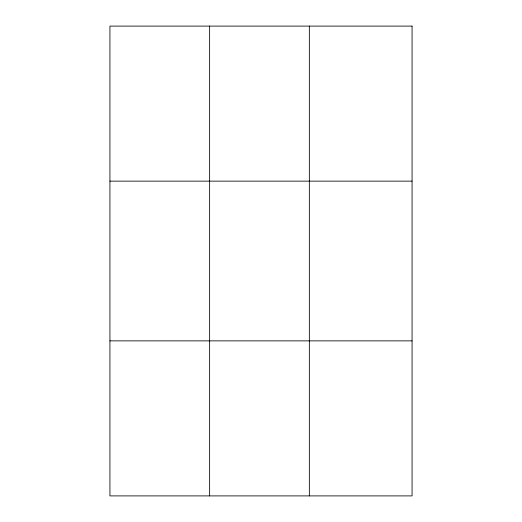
<?xml version="1.0" encoding="UTF-8"?>
<svg xmlns="http://www.w3.org/2000/svg" width="522" height="522" viewBox="0 0 522 522"><rect width="100%" height="100%" fill="white"/><g stroke="black" fill="none" stroke-linecap="round" stroke-linejoin="round"><path stroke-width="0.78" d="M209.635 26.1L209.635 495.9M309.344 26.1L309.344 495.9M109.933 181.134L412.067 181.134M109.933 340.866L412.067 340.866M412.067 26.1L412.067 495.9L109.933 495.9L109.933 26.1L412.067 26.1"/></g></svg>
